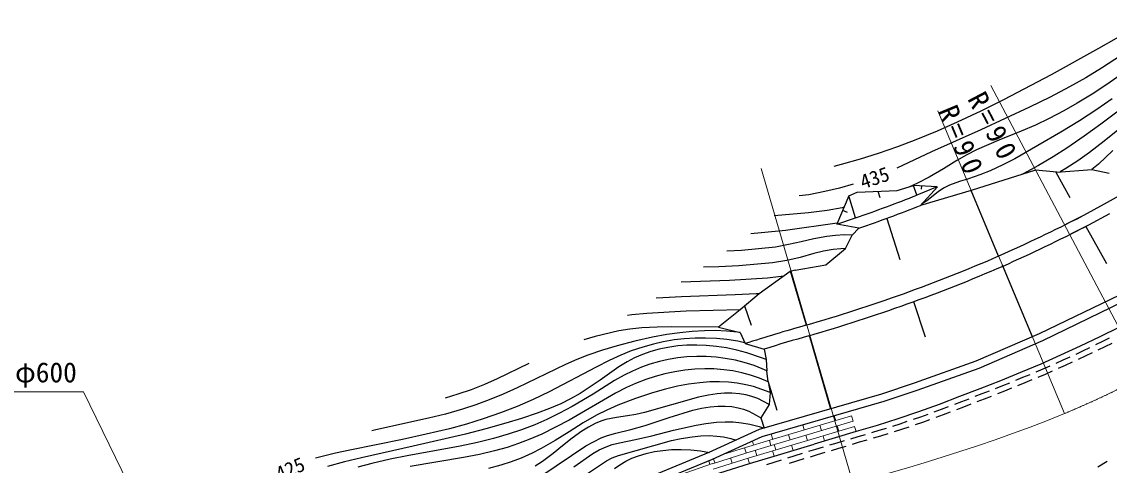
# Model space of a CAD drawing. Units: millimetres, scale not verified. Extents: x 40000 to 680000, y 20000 to 380000.
# Drawn here: x 105378 to 204648, y 278018 to 318553 of the extents above; entities that cross this region are included whole.
import ezdxf
from ezdxf.enums import TextEntityAlignment as Align

# ---------------------------------------------------------------- set-up
doc = ezdxf.new("R2010")
doc.units = ezdxf.units.MM
doc.header["$LTSCALE"] = 1000
doc.linetypes.add('CHAIN', pattern=[18.5, 12, -1.5, 3.5, -1.5])
for name, color, linetype, lineweight in [('M-BGD', 7, 'Continuous', 25), ('M-BMK', 2, 'CHAIN', 13), ('M-STR-HTXT', 7, 'Continuous', 13)]:
    doc.layers.add(name, color=color, linetype=linetype, lineweight=lineweight)
doc.styles.add('ＭＳ ゴシック', font='')
doc.styles.get('ＭＳ ゴシック').set_extended_font_data('MS Gothic')

msp = doc.modelspace()

# ---------------------------------------------------------------- linework, layer by layer
at = {"layer": 'M-BGD'}
for p, q in [((207957, 318553), (203664, 316120)), ((208028, 317002), (203948, 314305)), ((203664, 316120), (199349, 313713)), ((199349, 313713), (194992, 311408)), ((203948, 314305), (202497, 313428)), ((206255, 314084), (204423, 312818)), ((202497, 313428), (201020, 312595)), ((204423, 312818), (203085, 311937)), ((201020, 312595), (199254, 311665)), ((203085, 311937), (201719, 311099)), ((207800, 312123), (203894, 309193)), ((197374, 310733), (192916, 308676)), ((194992, 311408), (192927, 310383)), ((199254, 311665), (197374, 310733)), ((201719, 311099), (200500, 310406)), ((204913, 311497), (203516, 310531)), ((192927, 310383), (190755, 309364)), ((200500, 310406), (199170, 309710)), ((203516, 310531), (201924, 309496)), ((190755, 309364), (188930, 308559)), ((197904, 309107), (196602, 308546)), ((199170, 309710), (197904, 309107)), ((201924, 309496), (200217, 308450)), ((203894, 309193), (202353, 308080)), ((186997, 307765), (185326, 307130)), ((188930, 308559), (186997, 307765)), ((192916, 308676), (188430, 306658)), ((196602, 308546), (194557, 307717)), ((200217, 308450), (196016, 306028)), ((202353, 308080), (200784, 307010)), ((205428, 308649), (204186, 307627)), ((185326, 307130), (183547, 306509)), ((192539, 306839), (191647, 306392)), ((194557, 307717), (192539, 306839)), ((200784, 307010), (199520, 306207)), ((204186, 307627), (202838, 306588)), ((204988, 306775), (203660, 305550)), ((181906, 305991), (180189, 305503)), ((183547, 306509), (181906, 305991)), ((188430, 306658), (185245, 305184)), ((190731, 305873), (189507, 305110)), ((191647, 306392), (190731, 305873)), ((196016, 306028), (194945, 305479)), ((199520, 306207), (198182, 305417)), ((201781, 305838), (200696, 305134)), ((202838, 306588), (201781, 305838)), ((180189, 305503), (179516, 305333)), ((189507, 305110), (188204, 304360)), ((197927, 304980), (192042, 303123)), ((193764, 304934), (192837, 304558)), ((194945, 305479), (193764, 304934)), ((198182, 305417), (196776, 304653)), ((199870, 304803), (197927, 304980)), ((199769, 304813), (201056, 302492)), ((199870, 304803), (203067, 305050)), ((200696, 305134), (200173, 304827)), ((203660, 305550), (203067, 305050)), ((203067, 305050), (204649, 304711)), ((187133, 303810), (186339, 303446)), ((188204, 304360), (187133, 303810)), ((190985, 303964), (190051, 303631)), ((191798, 304195), (190985, 303964)), ((192837, 304558), (191798, 304195)), ((196776, 304653), (196584, 304556)), ((178673, 303029), (177211, 302735)), ((180023, 303351), (178673, 303029)), ((181263, 303695), (180023, 303351)), ((180879, 302628), (181633, 302965)), ((181633, 302965), (185298, 303118)), ((183734, 302445), (183540, 303045)), ((185298, 303118), (186791, 303588)), ((187098, 302707), (186791, 303588)), ((188948, 303453), (186791, 303588)), ((188948, 303453), (187098, 302707)), ((188955, 303456), (187428, 301762)), ((192042, 303123), (187428, 301762)), ((187510, 303256), (187528, 303542)), ((189025, 303014), (187982, 302199)), ((189526, 303349), (189025, 303014)), ((190051, 303631), (189526, 303349)), ((194545, 297137), (192042, 303123)), ((206095, 302952), (204188, 301874)), ((177211, 302735), (176332, 302628)), ((180879, 302628), (179776, 300056)), ((181492, 300635), (180879, 302628)), ((187982, 302199), (187523, 301868)), ((204188, 301874), (202292, 300855)), ((177208, 301077), (174049, 300800)), ((178898, 301315), (177208, 301077)), ((180280, 301559), (178898, 301315)), ((180435, 301592), (180280, 301559)), ((180757, 301127), (180316, 301316)), ((202292, 300855), (200722, 300057)), ((204671, 300998), (202755, 299969)), ((179817, 300151), (175090, 299466)), ((179776, 300056), (181492, 300635)), ((181797, 299683), (179776, 300056)), ((184334, 300585), (185546, 296833)), ((202755, 299969), (201175, 299166)), ((202525, 299844), (204397, 296469)), ((175090, 299466), (171928, 299179)), ((178872, 298931), (177692, 298716)), ((179669, 299028), (178872, 298931)), ((180477, 299072), (179669, 299028)), ((181195, 299038), (180477, 299072)), ((180576, 297820), (181195, 299038)), ((181195, 299038), (181797, 299683)), ((174182, 297961), (171091, 297649)), ((175356, 298179), (174182, 297961)), ((176523, 298452), (175356, 298179)), ((177692, 298716), (176523, 298452)), ((178778, 296322), (180576, 297820)), ((180142, 297811), (179445, 297739)), ((180576, 297820), (180142, 297811)), ((171091, 297649), (169738, 297582)), ((176423, 297010), (175207, 296727)), ((177684, 297360), (176423, 297010)), ((178560, 297576), (177684, 297360)), ((179445, 297739), (178560, 297576)), ((169014, 296160), (167624, 296108)), ((170821, 296246), (169014, 296160)), ((173918, 296530), (170821, 296246)), ((175207, 296727), (173918, 296530)), ((175986, 295834), (175506, 295716)), ((175986, 295834), (178778, 296322)), ((197631, 289756), (194890, 296310)), ((169968, 294901), (165585, 294749)), ((173464, 295131), (169968, 294901)), ((175506, 295716), (172693, 293700)), ((174703, 295270), (173464, 295131)), ((174933, 295305), (174703, 295270)), ((176998, 290829), (175564, 295760)), ((163901, 293332), (163279, 293281)), ((165598, 293420), (163901, 293332)), ((170503, 293580), (165598, 293420)), ((172403, 293677), (170503, 293580)), ((172693, 293700), (170971, 292216)), ((172693, 293700), (172403, 293677)), ((186793, 292973), (187836, 289745)), ((162446, 291903), (161056, 291757)), ((166037, 292091), (162446, 291903)), ((170942, 292214), (166037, 292091)), ((170971, 292216), (168966, 290644)), ((170971, 292216), (170942, 292214)), ((172004, 290777), (171380, 292568)), ((161056, 291757), (160664, 291702)), ((159881, 290293), (157736, 289793)), ((160893, 290451), (159881, 290293)), ((161984, 290569), (160893, 290451)), ((163382, 290648), (161984, 290569)), ((164249, 289957), (162942, 289712)), ((164687, 290670), (163382, 290648)), ((165463, 290135), (164249, 289957)), ((168966, 290644), (164687, 290670)), ((166578, 290250), (165463, 290135)), ((167693, 290315), (166578, 290250)), ((168703, 290324), (167693, 290315)), ((169708, 290282), (168703, 290324)), ((168966, 290644), (170961, 290146)), ((170706, 290185), (169708, 290282)), ((170961, 290146), (170706, 290185)), ((170961, 290146), (171399, 289141)), ((179231, 283147), (177277, 289869)), ((157736, 289793), (156681, 289468)), ((159731, 288923), (158387, 288523)), ((161352, 289348), (159731, 288923)), ((162942, 289712), (161352, 289348)), ((163032, 289099), (162058, 288825)), ((163925, 289299), (163032, 289099)), ((164929, 289469), (163925, 289299)), ((165270, 288922), (164364, 288792)), ((165842, 289575), (164929, 289469)), ((166087, 288986), (165270, 288922)), ((166863, 289639), (165842, 289575)), ((167016, 289003), (166087, 288986)), ((167785, 289648), (166863, 289639)), ((167847, 288970), (167016, 289003)), ((168808, 289603), (167785, 289648)), ((168785, 288881), (167847, 288970)), ((169721, 288737), (168785, 288881)), ((169725, 289512), (168808, 289603)), ((170736, 289355), (169725, 289512)), ((171365, 289220), (170736, 289355)), ((171399, 289141), (173143, 288636)), ((204022, 289315), (203390, 289010)), ((204646, 289623), (204022, 289315)), ((204876, 289157), (204250, 288847)), ((157065, 288075), (156041, 287685)), ((158387, 288523), (157065, 288075)), ((160072, 288088), (158984, 287583)), ((161010, 288463), (160072, 288088)), ((162058, 288825), (161010, 288463)), ((162050, 288142), (161322, 287823)), ((162802, 288410), (162050, 288142)), ((163574, 288626), (162802, 288410)), ((164364, 288792), (163574, 288626)), ((166092, 287919), (165278, 287834)), ((167015, 287962), (166092, 287919)), ((167840, 287952), (167015, 287962)), ((168769, 287887), (167840, 287952)), ((169594, 287782), (168769, 287887)), ((170651, 288541), (169721, 288737)), ((171571, 288294), (170651, 288541)), ((172905, 287838), (171571, 288294)), ((173143, 288636), (173338, 287671)), ((201044, 287901), (200414, 287609)), ((202218, 288445), (201588, 288153)), ((202440, 287974), (201806, 287681)), ((202850, 288749), (202218, 288445)), ((203075, 288280), (202440, 287974)), ((204250, 288847), (203615, 288541)), ((151676, 287323), (148790, 285921)), ((155012, 287236), (150588, 285105)), ((157826, 286989), (153510, 284719)), ((156041, 287685), (155012, 287236)), ((158984, 287583), (157826, 286989)), ((159887, 287013), (158168, 285795)), ((160650, 287474), (159887, 287013)), ((161322, 287823), (160650, 287474)), ((161953, 286982), (161125, 286625)), ((162711, 287253), (161953, 286982)), ((163583, 287506), (162711, 287253)), ((164374, 287685), (163583, 287506)), ((165278, 287834), (164374, 287685)), ((170518, 287609), (169594, 287782)), ((171332, 287406), (170518, 287609)), ((172237, 287123), (171332, 287406)), ((172964, 286842), (172237, 287123)), ((173338, 287671), (172905, 287838)), ((173338, 287671), (173399, 286652)), ((199227, 287083), (198588, 286801)), ((200414, 287609), (199775, 287326)), ((200628, 287135), (199985, 286851)), ((201262, 287429), (200628, 287135)), ((148790, 285921), (147604, 285397)), ((160367, 286254), (159499, 285764)), ((161125, 286625), (160367, 286254)), ((163199, 286137), (162331, 285850)), ((164084, 286379), (163199, 286137)), ((164983, 286572), (164084, 286379)), ((165893, 286714), (164983, 286572)), ((166811, 286805), (165893, 286714)), ((167733, 286840), (166811, 286805)), ((168554, 286825), (167733, 286840)), ((169476, 286752), (168554, 286825)), ((170291, 286637), (169476, 286752)), ((171101, 286473), (170291, 286637)), ((171902, 286259), (171101, 286473)), ((172726, 285979), (171902, 286259)), ((173505, 285656), (172726, 285979)), ((173399, 286652), (172964, 286842)), ((173522, 285649), (173399, 286652)), ((196734, 286027), (196091, 285764)), ((197384, 286298), (196734, 286027)), ((198588, 286801), (197938, 286529)), ((198793, 286323), (198140, 286050)), ((199437, 286608), (198793, 286323)), ((146398, 284922), (145173, 284503)), ((147604, 285397), (146398, 284922)), ((150588, 285105), (149319, 284523)), ((158168, 285795), (156350, 284576)), ((159499, 285764), (157546, 284528)), ((160567, 285112), (159588, 284615)), ((161391, 285478), (160567, 285112)), ((162331, 285850), (161391, 285478)), ((164139, 284974), (162950, 284630)), ((165242, 285239), (164139, 284974)), ((166251, 285430), (165242, 285239)), ((167263, 285566), (166251, 285430)), ((168175, 285637), (167263, 285566)), ((169084, 285652), (168175, 285637)), ((169888, 285614), (169084, 285652)), ((170687, 285525), (169888, 285614)), ((171478, 285381), (170687, 285525)), ((172164, 285207), (171478, 285381)), ((173695, 284660), (172164, 285207)), ((173522, 285649), (173505, 285656)), ((174344, 283028), (173517, 285689)), ((173522, 285649), (173696, 284660)), ((194893, 285273), (194241, 285017)), ((195536, 285536), (194893, 285273)), ((195732, 285055), (195087, 284790)), ((196933, 285546), (196287, 285282)), ((197586, 285819), (196933, 285546)), ((145173, 284503), (144040, 284165)), ((148033, 283989), (146830, 283540)), ((149319, 284523), (148033, 283989)), ((152065, 284034), (150602, 283400)), ((153510, 284719), (152065, 284034)), ((155472, 284088), (154573, 283646)), ((159588, 284615), (155343, 282155)), ((156350, 284576), (155472, 284088)), ((157546, 284528), (155626, 283379)), ((161398, 284105), (159799, 283508)), ((162950, 284630), (161398, 284105)), ((167163, 284241), (162237, 282845)), ((168056, 284428), (167163, 284241)), ((168844, 284546), (168056, 284428)), ((169530, 284602), (168844, 284546)), ((170211, 284606), (169530, 284602)), ((170887, 284553), (170211, 284606)), ((171462, 284455), (170887, 284553)), ((172032, 284304), (171462, 284455)), ((172556, 284109), (172032, 284304)), ((173589, 283580), (172556, 284109)), ((173696, 284660), (173589, 283580)), ((173696, 284660), (173695, 284660)), ((191819, 284074), (191166, 283822)), ((193031, 284541), (192379, 284290)), ((193219, 284056), (192566, 283804)), ((193683, 284797), (193031, 284541)), ((193874, 284314), (193219, 284056)), ((195087, 284790), (194432, 284533)), ((145600, 283139), (144065, 282703)), ((146830, 283540), (145600, 283139)), ((150602, 283400), (149094, 282813)), ((153562, 283206), (152438, 282776)), ((154573, 283646), (153562, 283206)), ((155626, 283379), (154473, 282765)), ((158791, 283069), (157837, 282595)), ((159799, 283508), (158791, 283069)), ((164473, 282378), (166650, 283057)), ((166650, 283057), (167440, 283240)), ((167440, 283240), (168227, 283369)), ((168227, 283369), (168914, 283429)), ((168914, 283429), (169600, 283430)), ((169600, 283430), (170185, 283378)), ((170185, 283378), (170769, 283273)), ((170769, 283273), (171253, 283140)), ((171253, 283140), (171734, 282948)), ((171734, 282948), (172417, 282605)), ((173589, 283580), (172835, 282362)), ((189294, 283110), (188636, 282869)), ((189950, 283360), (189294, 283110)), ((191166, 283822), (190511, 283573)), ((191352, 283337), (190695, 283086)), ((192006, 283589), (191352, 283337)), ((142513, 282314), (137708, 281253)), ((144065, 282703), (142513, 282314)), ((147498, 282250), (145975, 281782)), ((149094, 282813), (147498, 282250)), ((151010, 282296), (149558, 281861)), ((152438, 282776), (151010, 282296)), ((153300, 282200), (152199, 281725)), ((154473, 282765), (153300, 282200)), ((155343, 282155), (154107, 281487)), ((157837, 282595), (156618, 281889)), ((158237, 282049), (157709, 281833)), ((158705, 282189), (158237, 282049)), ((159676, 282392), (158705, 282189)), ((160677, 282542), (159676, 282392)), ((161429, 282662), (160677, 282542)), ((162237, 282845), (161429, 282662)), ((162293, 281639), (164473, 282378)), ((167833, 281845), (168806, 281957)), ((168806, 281957), (169579, 281993)), ((169579, 281993), (170316, 281976)), ((170316, 281976), (171082, 281899)), ((172417, 282605), (172835, 282362)), ((172835, 282362), (173158, 281411)), ((186182, 282006), (185519, 281781)), ((187415, 282422), (186751, 282198)), ((187588, 281931), (186918, 281705)), ((188073, 282663), (187415, 282422)), ((188250, 282174), (187588, 281931)), ((189476, 282623), (188813, 282380)), ((190134, 282873), (189476, 282623)), ((137708, 281253), (137345, 281168)), ((144434, 281363), (142293, 280849)), ((145975, 281782), (144434, 281363)), ((147730, 281333), (145892, 280854)), ((149558, 281861), (147730, 281333)), ((150989, 281264), (149765, 280852)), ((152199, 281725), (150989, 281264)), ((154107, 281487), (152854, 280872)), ((155339, 281086), (154066, 280285)), ((156618, 281889), (155339, 281086)), ((156513, 281146), (155623, 280492)), ((157100, 281515), (156513, 281146)), ((157709, 281833), (157100, 281515)), ((158857, 280736), (159617, 280961)), ((159617, 280961), (160987, 281280)), ((160987, 281280), (162293, 281639)), ((162901, 280703), (164885, 281215)), ((164885, 281215), (166953, 281694)), ((166953, 281694), (167833, 281845)), ((171082, 281899), (171843, 281766)), ((171843, 281766), (172696, 281556)), ((172696, 281556), (173158, 281411)), ((183608, 281181), (182935, 280983)), ((184277, 281391), (183608, 281181)), ((185519, 281781), (184849, 281571)), ((185680, 281287), (185006, 281075)), ((186349, 281513), (185680, 281287)), ((140133, 280385), (135312, 279407)), ((142293, 280849), (140133, 280385)), ((145892, 280854), (141119, 279758)), ((146977, 280103), (145412, 279774)), ((148428, 280461), (146977, 280103)), ((149765, 280852), (148428, 280461)), ((150711, 279995), (149677, 279651)), ((151761, 280396), (150711, 279995)), ((152854, 280872), (151761, 280396)), ((154066, 280285), (152777, 279536)), ((155623, 280492), (154752, 279789)), ((156861, 279788), (157558, 280174)), ((157558, 280174), (158275, 280513)), ((158275, 280513), (158857, 280736)), ((159276, 279903), (159950, 280074)), ((159860, 278924), (164678, 280270)), ((159950, 280074), (161406, 280359)), ((161406, 280359), (162901, 280703)), ((164678, 280270), (165574, 280467)), ((165574, 280467), (166565, 280631)), ((166565, 280631), (167353, 280709)), ((167353, 280709), (168136, 280729)), ((168136, 280729), (168815, 280691)), ((168815, 280691), (169438, 280604)), ((169438, 280604), (170105, 280455)), ((170105, 280455), (170577, 280312)), ((179776, 280046), (179099, 279842)), ((180443, 280245), (179776, 280046)), ((181686, 280615), (181018, 280416)), ((181834, 280116), (181167, 279917)), ((182359, 280813), (181686, 280615)), ((182509, 280315), (181834, 280116)), ((183759, 280683), (183084, 280485)), ((184433, 280895), (183759, 280683)), ((134031, 279139), (132671, 278802)), ((135312, 279407), (134031, 279139)), ((141119, 279758), (136402, 278699)), ((145412, 279774), (140573, 278893)), ((147175, 279009), (145703, 278718)), ((148531, 279328), (147175, 279009)), ((149677, 279651), (148531, 279328)), ((151968, 279123), (150979, 278681)), ((152777, 279536), (151968, 279123)), ((152849, 277072), (156861, 279788)), ((153882, 279082), (152928, 278375)), ((154752, 279789), (153882, 279082)), ((155762, 277860), (157494, 279081)), ((157494, 279081), (158099, 279422)), ((158099, 279422), (158726, 279710)), ((158726, 279710), (159276, 279903)), ((161662, 278887), (162382, 279104)), ((162382, 279104), (163130, 279267)), ((163130, 279267), (163898, 279380)), ((163898, 279380), (164678, 279445)), ((164678, 279445), (165575, 279463)), ((165575, 279463), (166468, 279425)), ((166468, 279425), (167346, 279334)), ((167346, 279334), (168161, 279200)), ((176606, 279091), (175938, 278889)), ((177848, 279466), (177180, 279264)), ((177998, 278968), (177332, 278767)), ((178524, 279670), (177848, 279466)), ((178674, 279172), (177998, 278968)), ((179925, 279548), (179249, 279344)), ((180592, 279746), (179925, 279548)), ((132671, 278802), (132193, 278663)), ((134838, 278329), (133292, 277909)), ((136402, 278699), (134838, 278329)), ((137340, 278194), (136044, 277838)), ((138999, 278579), (137340, 278194)), ((140573, 278893), (138999, 278579)), ((145703, 278718), (140837, 277908)), ((149118, 278034), (147969, 277728)), ((150058, 278334), (149118, 278034)), ((150979, 278681), (150058, 278334)), ((152928, 278375), (152256, 277945)), ((156829, 277156), (158748, 278436)), ((158748, 278436), (159282, 278700)), ((159282, 278700), (159860, 278924)), ((159495, 277714), (159983, 278073)), ((159983, 278073), (160510, 278387)), ((160510, 278387), (161071, 278658)), ((161071, 278658), (161662, 278887)), ((174022, 278286), (173354, 278070)), ((174694, 278497), (174022, 278286)), ((175938, 278889), (175266, 278678)), ((176091, 278392), (175422, 278181)), ((176757, 278593), (176091, 278392)), ((204453, 278369), (203604, 277840))]:
    msp.add_line(p, q, dxfattribs=at)
for points in [[(212216, 296887), (208174, 294942), (205568, 293578), (198249, 290017), (192477, 287526), (186851, 285519), (183858, 284520), (172676, 281278), (168110, 279176), (160466, 276032), (152219, 272865), (147580, 270955), (141594, 267614), (137530, 265704)], [(212519, 296256), (208488, 294316), (205884, 292953), (198541, 289381), (192734, 286875), (187079, 284858), (184066, 283851), (172921, 280620), (168389, 278534), (160724, 275381), (152478, 272215), (147885, 270323), (141914, 266991), (137846, 265079)], [(205584, 290644), (203803, 289764), (202004, 288897), (200207, 288065), (198391, 287260), (196543, 286489), (194707, 285737), (192849, 285007), (190988, 284289), (189119, 283579), (187249, 282894), (185364, 282257), (183462, 281659), (181544, 281094), (179632, 280525), (177704, 279945)], [(137841, 264360), (138125, 264459), (142255, 266382), (144908, 267640), (148095, 269076), (151822, 270663), (156046, 272419), (159723, 273866), (162778, 275053), (165855, 276212), (168529, 277147), (171813, 278187), (174055, 278855), (177704, 279945)]]:
    msp.add_lwpolyline(points, dxfattribs=at)
for centre, radius, start, end in [((137487, 428316), 135052, 289.01628, 291.55225), ((137458, 428424), 136163, 289.00387, 291.52973), ((130432, 440804), 157324, 294.05836, 297.10508), ((130822, 439978), 157410, 294.0428, 297.12781), ((136563, 430873), 145764, 286.08512, 293.44922), ((136452, 431180), 147090, 286.09566, 293.43624), ((242431, 63649), 236416, 106.07997, 107.48497), ((242444, 63609), 235457, 106.07889, 107.11774)]:
    msp.add_arc(centre, radius, start, end, dxfattribs=at)
at = {"layer": 'M-BMK'}
msp.add_lwpolyline([(181257, 276333), (182887, 276807), (184515, 277284), (186143, 277766), (187767, 278255), (189389, 278755), (191007, 279268), (192620, 279796), (194227, 280341), (195827, 280907), (197419, 281495), (199001, 282108), (200563, 282744)], dxfattribs=at)
msp.add_arc((165844, 365775), 89997, 292.69174, 297.82131, dxfattribs=at)
at = {"layer": 'M-STR-HTXT'}
for p, q in [((207847, 286181), (193846, 312713)), ((200563, 282744), (188989, 310422)), ((181257, 276333), (172881, 305140)), ((181118, 282532), (173670, 280306)), ((181260, 282053), (173798, 279822)), ((179677, 282102), (179546, 282541)), ((181258, 282052), (181115, 282531)), ((174722, 281142), (173541, 280789)), ((181402, 281574), (173926, 279339)), ((176803, 281242), (176665, 281705)), ((178383, 281193), (178240, 281672)), ((179964, 281144), (179821, 281623)), ((181544, 281094), (181401, 281573)), ((173670, 280306), (171435, 279640)), ((172189, 279864), (172079, 280233)), ((173541, 280789), (172824, 280575)), ((173484, 280772), (173481, 280782)), ((173769, 279814), (173626, 280293)), ((173929, 280383), (173786, 280862)), ((175509, 280334), (175366, 280813)), ((177090, 280284), (176946, 280763)), ((178670, 280235), (178527, 280714)), ((171561, 279156), (168427, 278164)), ((171435, 279641), (169381, 278991)), ((169930, 279165), (169909, 279233)), ((171511, 279141), (171360, 279617)), ((173798, 279822), (171561, 279156)), ((173926, 279339), (171687, 278671)), ((172475, 278906), (172332, 279385)), ((174055, 278855), (173912, 279335)), ((174215, 279425), (174072, 279904)), ((175796, 279376), (175652, 279855)), ((168426, 278171), (165494, 277145)), ((168199, 278091), (168087, 278410)), ((171687, 278672), (168478, 277656)), ((168651, 278235), (168535, 278601)), ((170232, 278211), (170081, 278688)), ((171813, 278187), (171662, 278664))]:
    msp.add_line(p, q, dxfattribs=at)
msp.add_lwpolyline([(117448, 271530), (111014, 284744), (89764, 284744)], dxfattribs=at)

# ---------------------------------------------------------------- texts
at = {"layer": 'M-BGD', "style": 'ＭＳ ゴシック'}
for s, rotation, p in [('435', 18.579, (183235, 304294)), ('425', 23.397, (129879, 277688))]:
    msp.add_text(s, height=1320, rotation=rotation, dxfattribs=at).set_placement(p, align=Align.MIDDLE_CENTER)
at = {"layer": 'M-BGD', "char_height": 1833, "attachment_point": 7, "style": 'ＭＳ ゴシック'}
for insert, rotation in [((191634, 311504), 297.821), ((188989, 310422), 292.692)]:
    msp.add_mtext('\\T1.4;R=90', dxfattribs=dict(at, insert=insert, rotation=rotation))
at = {"layer": 'M-STR-HTXT', "style": 'ＭＳ ゴシック'}
msp.add_text('ヒューム管\u3000φ600', height=1833, dxfattribs=at).set_placement((89764, 285044), align=Align.BOTTOM_LEFT)

doc.saveas('drawing.dxf')
